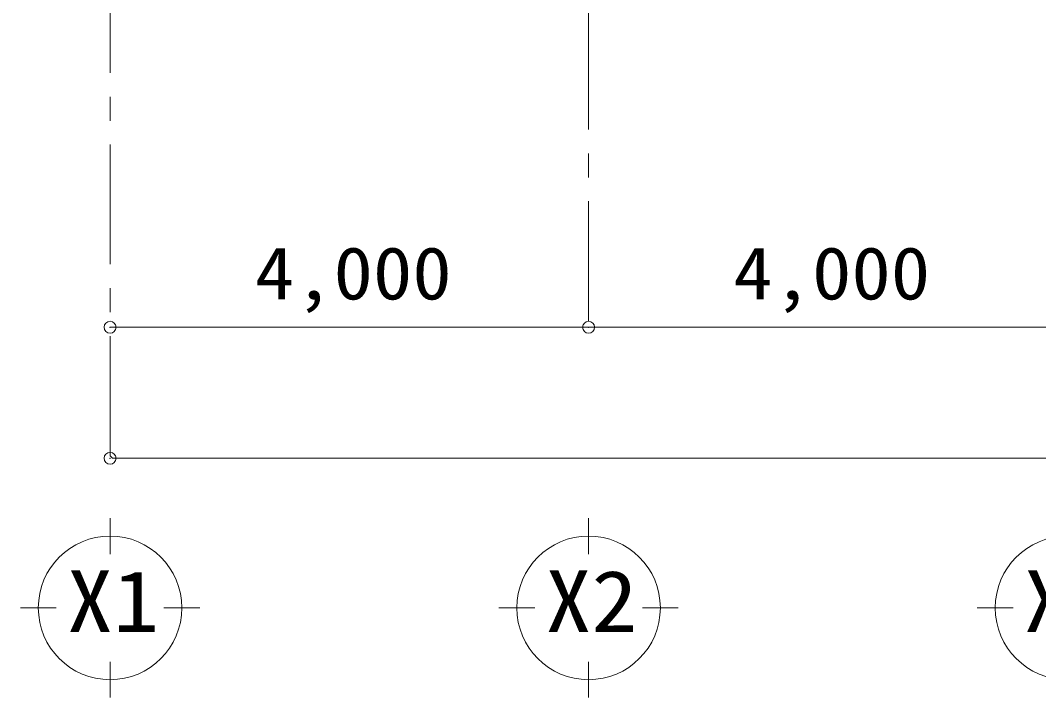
# Model space of a CAD drawing. Units: millimetres at full size, sheet at 1:200; details may follow other scales. Extents: x -55340 to 55340, y -38040 to 38040.
# Drawn here: x -38720 to -30208, y 8535 to 14195 of the extents above; entities that cross this region are included whole.
import ezdxf
from ezdxf.enums import TextEntityAlignment as Align

# ---------------------------------------------------------------- set-up
doc = ezdxf.new("R2010")
doc.units = ezdxf.units.MM
doc.header["$LTSCALE"] = 200
doc.header["$PDMODE"] = 32
doc.header["$PDSIZE"] = 100
doc.linetypes.add('CHAIN1', pattern=[8, 5, -1, 1, -1])
doc.linetypes.add('CHAIN2', pattern=[12, 9, -1, 1, -1])
for name, color, linetype, lineweight in [('0-1_通り芯', 3, 'Continuous', 18), ('0-2_躯体', 3, 'Continuous', 18), ('0-A_寸法', 6, 'Continuous', 9)]:
    doc.layers.add(name, color=color, linetype=linetype, lineweight=lineweight)
doc.styles.add('ＭＳ ゴシック', font='')
doc.styles.get('ＭＳ ゴシック').set_extended_font_data('MS Gothic')

msp = doc.modelspace()

# ---------------------------------------------------------------- linework, layer by layer
at = {"layer": '0-1_通り芯', "color": 4, "linetype": 'CHAIN1', "lineweight": 9}
for p, q in [((-37970.2, 10556.4), (-37970.2, 27082.7)), ((-33970.2, 27082.7), (-33970.2, 11630.4))]:
    msp.add_line(p, q, dxfattribs=at)
at = {"layer": '0-1_通り芯'}
for p, q in [((-37970.2, 10035.2), (-37970.2, 9735.2)), ((-33970.2, 10035.2), (-33970.2, 9735.2)), ((-38420.2, 9285.2), (-38720.2, 9285.2)), ((-37220.2, 9285.2), (-37520.2, 9285.2)), ((-34420.2, 9285.2), (-34720.2, 9285.2)), ((-33220.2, 9285.2), (-33520.2, 9285.2)), ((-30420.2, 9285.2), (-30720.2, 9285.2)), ((-37970.2, 8535.2), (-37970.2, 8835.2)), ((-33970.2, 8535.2), (-33970.2, 8835.2))]:
    msp.add_line(p, q, dxfattribs=at)
for centre in [(-37970.2, 9285.2), (-33970.2, 9285.2), (-29970.2, 9285.2)]:
    msp.add_circle(centre, 600, dxfattribs=at)
at = {"layer": '0-2_躯体', "color": 6, "linetype": 'CHAIN2', "lineweight": 25}
msp.add_line((-37970.2, 10556.4), (-37949, 10535.2), dxfattribs=at)
at = {"layer": '0-A_寸法', "color": 4}
msp.add_line((-37949, 10535.2), (40679.8, 10535.2), dxfattribs=at)
msp.add_lwpolyline([(-37970.2, 11630.4), (-33970.2, 11630.4), (-29970.2, 11630.4), (-25970.2, 11630.4)], dxfattribs=at)
at = {"layer": '0-A_寸法'}
for p in [(-37970.2, 11630.4), (-33970.2, 11630.4), (-37970.2, 10535.2)]:
    msp.add_point(p, dxfattribs=at)

# ---------------------------------------------------------------- texts
at = {"layer": '0-1_通り芯', "color": 2, "style": 'ＭＳ ゴシック', "width": 1.1}
for s, p in [('X1', (-38330, 8931)), ('X2', (-34330, 8931)), ('X3', (-30329.9, 8931))]:
    msp.add_text(s, height=513.2, dxfattribs=at).set_placement(p, align=Align.BOTTOM_LEFT)
at = {"layer": '0-A_寸法', "color": 2, "style": 'ＭＳ ゴシック', "width": 1.1}
for p in [(-36760.2, 11730.4), (-32760.2, 11730.4)]:
    msp.add_text('4,000', height=439.9, dxfattribs=at).set_placement(p, align=Align.BOTTOM_LEFT)

doc.saveas('drawing.dxf')
